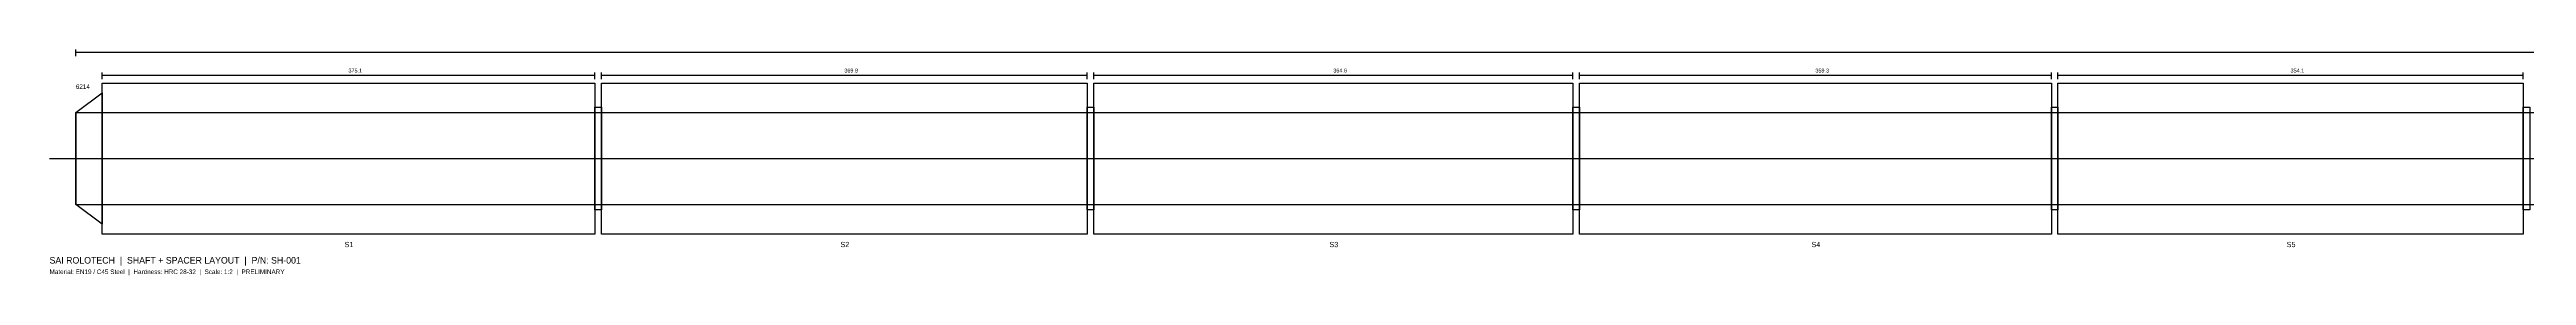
# Model space of a CAD drawing. Header units: metres. Extents: x -20 to 7251, y -89 to 86.
# Drawn here: x -20 to 1865, y -89 to 83 of the extents above; entities that cross this region are included whole.
import ezdxf

# ---------------------------------------------------------------- set-up
doc = ezdxf.new("R2010")
doc.units = ezdxf.units.M
for name, color, linetype in [('CENTRE', 1, 'Continuous'), ('DIMENSION', 2, 'Continuous'), ('HATCH', 8, 'Continuous'), ('NOTES', 3, 'Continuous'), ('OUTLINE', 7, 'Continuous'), ('TITLE', 4, 'Continuous')]:
    doc.layers.add(name, color=color, linetype=linetype)

msp = doc.modelspace()

# ---------------------------------------------------------------- linework, layer by layer
at = {"layer": 'CENTRE'}
msp.add_line((-20, 0), (7223.5, 0), dxfattribs=at)
at = {"layer": 'DIMENSION', "color": 2}
for p, q in [((0, 78), (0, 83)), ((0, 81), (7203.5, 81)), ((20, 60.5), (20, 65.5)), ((20, 63.5), (395.1, 63.5)), ((395.1, 60.5), (395.1, 65.5)), ((400.1, 60.5), (400.1, 65.5)), ((400.1, 63.5), (769.9, 63.5)), ((769.9, 60.5), (769.9, 65.5)), ((774.9, 60.5), (774.9, 65.5)), ((774.9, 63.5), (1139.5, 63.5)), ((1139.5, 60.5), (1139.5, 65.5)), ((1144.5, 60.5), (1144.5, 65.5)), ((1144.5, 63.5), (1503.8, 63.5)), ((1503.8, 60.5), (1503.8, 65.5)), ((1508.8, 60.5), (1508.8, 65.5)), ((1508.8, 63.5), (1862.9, 63.5)), ((1862.9, 60.5), (1862.9, 65.5))]:
    msp.add_line(p, q, dxfattribs=at)
at = {"layer": 'HATCH'}
for points in [[(395.1, 39), (400.1, 39), (400.1, -39), (395.1, -39)], [(769.9, 39), (774.9, 39), (774.9, -39), (769.9, -39)], [(1139.5, 39), (1144.5, 39), (1144.5, -39), (1139.5, -39)], [(1503.8, 39), (1508.8, 39), (1508.8, -39), (1503.8, -39)], [(1862.9, 39), (1867.9, 39), (1867.9, -39), (1862.9, -39)]]:
    msp.add_lwpolyline(points, close=True, dxfattribs=at)
at = {"layer": 'OUTLINE'}
for p, q in [((0, 35), (7203.5, 35)), ((0, 35), (0, -35)), ((0, -35), (7203.5, -35))]:
    msp.add_line(p, q, dxfattribs=at)
for points in [[(20, 57.5), (395.1, 57.5), (395.1, -57.5), (20, -57.5)], [(400.1, 57.5), (769.9, 57.5), (769.9, -57.5), (400.1, -57.5)], [(774.9, 57.5), (1139.5, 57.5), (1139.5, -57.5), (774.9, -57.5)], [(1144.5, 57.5), (1503.8, 57.5), (1503.8, -57.5), (1144.5, -57.5)], [(1508.8, 57.5), (1862.9, 57.5), (1862.9, -57.5), (1508.8, -57.5)], [(0, 35), (20, 50), (20, -50), (0, -35)]]:
    msp.add_lwpolyline(points, close=True, dxfattribs=at)

# ---------------------------------------------------------------- texts
at = {"layer": 'DIMENSION'}
for s, p in [('375.1', (207.55, 65.5)), ('369.8', (585, 65.5)), ('364.6', (957.2, 65.5)), ('359.3', (1324.15, 65.5)), ('354.1', (1685.85, 65.5))]:
    msp.add_text(s, height=3, dxfattribs=at).set_placement(p)
at = {"layer": 'NOTES'}
for s, p in [('6214', (0, 53)), ('Material: EN19 / C45 Steel  |  Hardness: HRC 28-32  |  Scale: 1:2  |  PRELIMINARY', (-20, -88))]:
    msp.add_text(s, height=3.5, dxfattribs=at).set_placement(p)
at = {"layer": 'TITLE'}
for s, height, p in [('SAI ROLOTECH  |  SHAFT + SPACER LAYOUT  |  P/N: SH-001', 5, (-20, -80)), ('S1', 4, (204.55, -67.5)), ('S2', 4, (582, -67.5)), ('S3', 4, (954.2, -67.5)), ('S4', 4, (1321.15, -67.5)), ('S5', 4, (1682.85, -67.5))]:
    msp.add_text(s, height=height, dxfattribs=at).set_placement(p)

doc.saveas('drawing.dxf')
